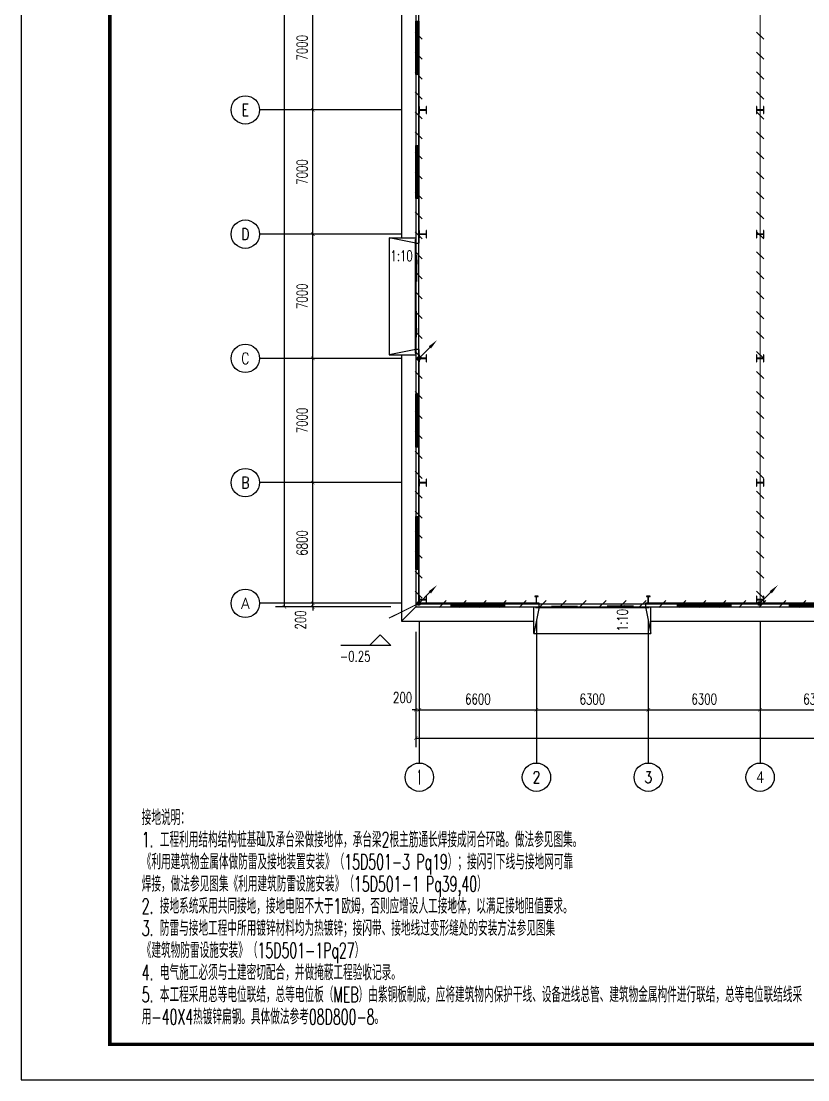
# Model space of a CAD drawing. Extents: x -417156 to 1571408, y 205758 to 1045562.
# Drawn here: x 1403208 to 1447523, y 867803 to 927454 of the extents above; entities that cross this region are included whole.
import ezdxf
from ezdxf.enums import TextEntityAlignment as Align

# ---------------------------------------------------------------- set-up
doc = ezdxf.new("R2010")
doc.units = 0
doc.header["$LTSCALE"] = 1000
doc.header["$MEASUREMENT"] = 0
doc.linetypes.add('CENTER2', pattern=[1.14, 0.75, -0.13, 0.13, -0.13])
doc.layers.get('0').update_dxf_attribs({"linetype": 'CONTINUOUS'})
doc.layers.get('DEFPOINTS').update_dxf_attribs({"linetype": 'CONTINUOUS'})
for name, color, linetype in [('AXIS', 3, 'CONTINUOUS'), ('AXIS_TEXT', 7, 'CONTINUOUS'), ('COLUMN', 99, 'CONTINUOUS'), ('DIM_ELEV', 3, 'CONTINUOUS'), ('DIM_SYMB', 3, 'CONTINUOUS'), ('GROUND', 2, 'CONTINUOUS'), ('LWIRE', 4, 'CONTINUOUS'), ('PUB_TEXT', 7, 'CONTINUOUS'), ('PUB_TITLE', 4, 'CONTINUOUS'), ('SHTLN', 4, 'CONTINUOUS'), ('STAIR', 2, 'CONTINUOUS'), ('WALL', 9, 'CONTINUOUS'), ('WINDOW', 99, 'CONTINUOUS'), ('WIRE-接地', 4, 'CONTINUOUS'), ('WIRE-照明', 1, 'CONTINUOUS')]:
    doc.layers.add(name, color=color, linetype=linetype)
doc.styles.add('_TCH_AXIS', font='COMPLEX', dxfattribs={"bigfont": 'GBCBIG'})
doc.styles.add('_TCH_DIM', font='SIMPLEX', dxfattribs={"bigfont": 'GBCBIG'})
doc.styles.add('COMPLEX', font='COMPLEX')
doc.styles.add('DIM_FONT', font='SIMPLEX', dxfattribs={"width": 0.7, "bigfont": 'GBCBIG'})
doc.styles.get("Standard").update_dxf_attribs({"font": 'gbenor.shx', "bigfont": 'gbcbig.shx'})
doc.styles.add('STY53', font='COMPLEX', dxfattribs={"width": 0.6, "bigfont": 'HZTXT'})
doc.dimstyles.new('DIMN200', dxfattribs={"dimscale": 2, "dimtxt": 300, "dimasz": 100, "dimexe": 250, "dimexo": 300, "dimgap": 150, "dimtad": 1, "dimdec": 0, "dimzin": 0, "dimtxsty": 'DIM_FONT', "dimblk": 'ARCHTICK', "dimcen": 0.09, "dimclrt": 7, "dimazin": 3, "dimtfac": 1, "dimtdec": 0, "dimtix": 1, "dimtmove": 0, "dimatfit": 3, "dimtolj": 1, "dimtzin": 0})

# ---------------------------------------------------------------- blocks, each defined once
blk = doc.blocks.new('_AXISO')
blk.add_circle((0, 0), 0.5)
at = {"layer": 'AXIS_TEXT', "style": 'COMPLEX', "width": 1.041667}
blk.add_attdef('A', text='', height=0.56, dxfattribs=at).set_placement((-0.25, -0.28), (0.25, -0.28), align=Align.FIT)
blk = doc.blocks.new('_ARCHTICK')
at = {"color": 0, "linetype": 'BYBLOCK', "const_width": 0.15}
blk.add_lwpolyline([(-0.5, -0.5), (0.5, 0.5)], dxfattribs=at)
blk = doc.blocks.new('*D59')
at = {"layer": 'AXIS', "color": 0}
for p, q in [((236509, 286158), (230009, 286158)), ((230509, 216158), (230509, 286158)), ((236509, 216158), (230009, 216158))]:
    blk.add_line(p, q, dxfattribs=at)
at = {"layer": 'DEFPOINTS', "color": 0}
for p in [(230509, 286158), (237109, 286158), (237109, 216158)]:
    blk.add_point(p, dxfattribs=at)
at = {"layer": 'AXIS', "color": 0, "xscale": 200, "yscale": 200, "zscale": 200}
for p, rotation in [((230509, 286158), 90), ((230509, 216158), 270)]:
    blk.add_blockref('_ARCHTICK', p, dxfattribs=dict(at, rotation=rotation))
at = {"layer": 'AXIS', "color": 7, "insert": (229909, 251158), "char_height": 600, "attachment_point": 5, "rotation": 90, "style": 'DIM_FONT'}
blk.add_mtext('\\A1;70000', dxfattribs=at)
blk = doc.blocks.new('*D60')
at = {"layer": 'AXIS', "color": 0}
for p, q in [((232109, 216358), (232109, 216558)), ((236509, 216358), (231609, 216358)), ((236509, 216158), (231609, 216158)), ((232109, 216158), (232109, 216358)), ((232109, 216158), (232109, 215958))]:
    blk.add_line(p, q, dxfattribs=at)
at = {"layer": 'DEFPOINTS', "color": 0}
for p in [(232109, 216358), (237109, 216358), (237109, 216158)]:
    blk.add_point(p, dxfattribs=at)
at = {"layer": 'AXIS', "color": 0, "xscale": 200, "yscale": 200, "zscale": 200}
for p, rotation in [((232109, 216358), 270), ((232109, 216158), 90)]:
    blk.add_blockref('_ARCHTICK', p, dxfattribs=dict(at, rotation=rotation))
at = {"layer": 'AXIS', "color": 7, "insert": (231419, 215418), "char_height": 600, "attachment_point": 5, "rotation": 90, "style": 'DIM_FONT'}
blk.add_mtext('\\A1;200', dxfattribs=at)
blk = doc.blocks.new('*D61')
at = {"layer": 'AXIS', "color": 0}
for p, q in [((236509, 223158), (231609, 223158)), ((232109, 216358), (232109, 223158)), ((236509, 216358), (231609, 216358))]:
    blk.add_line(p, q, dxfattribs=at)
at = {"layer": 'DEFPOINTS', "color": 0}
for p in [(232109, 223158), (237109, 223158), (237109, 216358)]:
    blk.add_point(p, dxfattribs=at)
at = {"layer": 'AXIS', "color": 0, "xscale": 200, "yscale": 200, "zscale": 200}
for p, rotation in [((232109, 223158), 90), ((232109, 216358), 270)]:
    blk.add_blockref('_ARCHTICK', p, dxfattribs=dict(at, rotation=rotation))
at = {"layer": 'AXIS', "color": 7, "insert": (231509, 219758), "char_height": 600, "attachment_point": 5, "rotation": 90, "style": 'DIM_FONT'}
blk.add_mtext('\\A1;6800', dxfattribs=at)
blk = doc.blocks.new('*D62')
at = {"layer": 'AXIS', "color": 0}
for p, q in [((236509, 230158), (231609, 230158)), ((232109, 223158), (232109, 230158)), ((236509, 223158), (231609, 223158))]:
    blk.add_line(p, q, dxfattribs=at)
at = {"layer": 'DEFPOINTS', "color": 0}
for p in [(232109, 230158), (237109, 230158), (237109, 223158)]:
    blk.add_point(p, dxfattribs=at)
at = {"layer": 'AXIS', "color": 0, "xscale": 200, "yscale": 200, "zscale": 200}
for p, rotation in [((232109, 230158), 90), ((232109, 223158), 270)]:
    blk.add_blockref('_ARCHTICK', p, dxfattribs=dict(at, rotation=rotation))
at = {"layer": 'AXIS', "color": 7, "insert": (231509, 226658), "char_height": 600, "attachment_point": 5, "rotation": 90, "style": 'DIM_FONT'}
blk.add_mtext('\\A1;7000', dxfattribs=at)
blk = doc.blocks.new('*D63')
at = {"layer": 'AXIS', "color": 0}
for p, q in [((236509, 237158), (231609, 237158)), ((232109, 230158), (232109, 237158)), ((236509, 230158), (231609, 230158))]:
    blk.add_line(p, q, dxfattribs=at)
at = {"layer": 'DEFPOINTS', "color": 0}
for p in [(232109, 237158), (237109, 237158), (237109, 230158)]:
    blk.add_point(p, dxfattribs=at)
at = {"layer": 'AXIS', "color": 0, "xscale": 200, "yscale": 200, "zscale": 200}
for p, rotation in [((232109, 237158), 90), ((232109, 230158), 270)]:
    blk.add_blockref('_ARCHTICK', p, dxfattribs=dict(at, rotation=rotation))
at = {"layer": 'AXIS', "color": 7, "insert": (231509, 233658), "char_height": 600, "attachment_point": 5, "rotation": 90, "style": 'DIM_FONT'}
blk.add_mtext('\\A1;7000', dxfattribs=at)
blk = doc.blocks.new('*D64')
at = {"layer": 'AXIS', "color": 0}
for p, q in [((236509, 244158), (231609, 244158)), ((232109, 237158), (232109, 244158)), ((236509, 237158), (231609, 237158))]:
    blk.add_line(p, q, dxfattribs=at)
at = {"layer": 'DEFPOINTS', "color": 0}
for p in [(232109, 244158), (237109, 244158), (237109, 237158)]:
    blk.add_point(p, dxfattribs=at)
at = {"layer": 'AXIS', "color": 0, "xscale": 200, "yscale": 200, "zscale": 200}
for p, rotation in [((232109, 244158), 90), ((232109, 237158), 270)]:
    blk.add_blockref('_ARCHTICK', p, dxfattribs=dict(at, rotation=rotation))
at = {"layer": 'AXIS', "color": 7, "insert": (231509, 240658), "char_height": 600, "attachment_point": 5, "rotation": 90, "style": 'DIM_FONT'}
blk.add_mtext('\\A1;7000', dxfattribs=at)
blk = doc.blocks.new('*D65')
at = {"layer": 'AXIS', "color": 0}
for p, q in [((236509, 251158), (231609, 251158)), ((232109, 244158), (232109, 251158)), ((236509, 244158), (231609, 244158))]:
    blk.add_line(p, q, dxfattribs=at)
at = {"layer": 'DEFPOINTS', "color": 0}
for p in [(232109, 251158), (237109, 251158), (237109, 244158)]:
    blk.add_point(p, dxfattribs=at)
at = {"layer": 'AXIS', "color": 0, "xscale": 200, "yscale": 200, "zscale": 200}
for p, rotation in [((232109, 251158), 90), ((232109, 244158), 270)]:
    blk.add_blockref('_ARCHTICK', p, dxfattribs=dict(at, rotation=rotation))
at = {"layer": 'AXIS', "color": 7, "insert": (231509, 247658), "char_height": 600, "attachment_point": 5, "rotation": 90, "style": 'DIM_FONT'}
blk.add_mtext('\\A1;7000', dxfattribs=at)
blk = doc.blocks.new('$WINLIB2D$00000001')
for p, q in [((-0.5, 0.5), (0.5, 0.5)), ((-0.5, 0.5), (-0.5, -0.5)), ((0.5, -0.5), (0.5, 0.5)), ((0.5, 0.167), (-0.5, 0.167)), ((0.5, -0.167), (-0.5, -0.167)), ((-0.5, -0.5), (0.5, -0.5))]:
    blk.add_line(p, q)
blk = doc.blocks.new('$DORLIB2D$00000130')
at = {"color": 0, "linetype": 'CONTINUOUS'}
for p, q in [((-0.5333, 0.6601), (-0.5333, 0.5127)), ((0, 0.6601), (-0.5333, 0.6601)), ((0, 0.5127), (0, 0.6601)), ((0.5333, 0.6601), (0, 0.6601)), ((0.5333, 0.6601), (0.5333, 0.5127)), ((0, 0.5127), (-0.5333, 0.5127)), ((0.5333, 0.5127), (0, 0.5127)), ((-0.3853, 0.2694), (-0.1396, 0.2694)), ((-0.3853, 0.2694), (-0.2999, 0.2144)), ((-0.2999, 0.2144), (-0.2999, 0.2694)), ((0.3853, 0.2694), (0.1396, 0.2694)), ((0.2999, 0.2144), (0.2999, 0.2694)), ((0.3853, 0.2694), (0.2999, 0.2144))]:
    blk.add_line(p, q, dxfattribs=at)
blk = doc.blocks.new('*D85')
at = {"layer": 'AXIS', "color": 0}
for p, q in [((237909, 214758), (237909, 208258)), ((352309, 214758), (352309, 208258)), ((237909, 208758), (352309, 208758))]:
    blk.add_line(p, q, dxfattribs=at)
at = {"layer": 'DEFPOINTS', "color": 0}
for p in [(237909, 215358), (352309, 215358), (352309, 208758)]:
    blk.add_point(p, dxfattribs=at)
at = {"layer": 'AXIS', "color": 0, "xscale": 200, "yscale": 200, "zscale": 200, "rotation": 180}
blk.add_blockref('_ARCHTICK', (237909, 208758), dxfattribs=at)
at = {"layer": 'AXIS', "color": 0, "xscale": 200, "yscale": 200, "zscale": 200}
blk.add_blockref('_ARCHTICK', (352309, 208758), dxfattribs=at)
at = {"layer": 'AXIS', "color": 7, "insert": (295109, 209358), "char_height": 600, "attachment_point": 5, "style": 'DIM_FONT'}
blk.add_mtext('\\A1;114400', dxfattribs=at)
blk = doc.blocks.new('*D86')
at = {"layer": 'AXIS', "color": 0}
for p, q in [((237909, 214758), (237909, 209858)), ((238109, 214758), (238109, 209858)), ((237909, 210358), (237709, 210358)), ((237909, 210358), (238109, 210358)), ((238109, 210358), (238309, 210358))]:
    blk.add_line(p, q, dxfattribs=at)
at = {"layer": 'DEFPOINTS', "color": 0}
for p in [(237909, 215358), (238109, 215358), (238109, 210358)]:
    blk.add_point(p, dxfattribs=at)
at = {"layer": 'AXIS', "color": 0, "xscale": 200, "yscale": 200, "zscale": 200}
blk.add_blockref('_ARCHTICK', (237909, 210358), dxfattribs=at)
at = {"layer": 'AXIS', "color": 0, "xscale": 200, "yscale": 200, "zscale": 200, "rotation": 180}
blk.add_blockref('_ARCHTICK', (238109, 210358), dxfattribs=at)
at = {"layer": 'AXIS', "color": 7, "insert": (237169, 211048), "char_height": 600, "attachment_point": 5, "style": 'DIM_FONT'}
blk.add_mtext('\\A1;200', dxfattribs=at)
blk = doc.blocks.new('*D87')
at = {"layer": 'AXIS', "color": 0}
for p, q in [((238109, 214758), (238109, 209858)), ((244709, 214758), (244709, 209858)), ((238109, 210358), (244709, 210358))]:
    blk.add_line(p, q, dxfattribs=at)
at = {"layer": 'DEFPOINTS', "color": 0}
for p in [(238109, 215358), (244709, 215358), (244709, 210358)]:
    blk.add_point(p, dxfattribs=at)
at = {"layer": 'AXIS', "color": 0, "xscale": 200, "yscale": 200, "zscale": 200, "rotation": 180}
blk.add_blockref('_ARCHTICK', (238109, 210358), dxfattribs=at)
at = {"layer": 'AXIS', "color": 0, "xscale": 200, "yscale": 200, "zscale": 200}
blk.add_blockref('_ARCHTICK', (244709, 210358), dxfattribs=at)
at = {"layer": 'AXIS', "color": 7, "insert": (241409, 210958), "char_height": 600, "attachment_point": 5, "style": 'DIM_FONT'}
blk.add_mtext('\\A1;6600', dxfattribs=at)
blk = doc.blocks.new('*D88')
at = {"layer": 'AXIS', "color": 0}
for p, q in [((244709, 214758), (244709, 209858)), ((251009, 214758), (251009, 209858)), ((244709, 210358), (251009, 210358))]:
    blk.add_line(p, q, dxfattribs=at)
at = {"layer": 'DEFPOINTS', "color": 0}
for p in [(244709, 215358), (251009, 215358), (251009, 210358)]:
    blk.add_point(p, dxfattribs=at)
at = {"layer": 'AXIS', "color": 0, "xscale": 200, "yscale": 200, "zscale": 200, "rotation": 180}
blk.add_blockref('_ARCHTICK', (244709, 210358), dxfattribs=at)
at = {"layer": 'AXIS', "color": 0, "xscale": 200, "yscale": 200, "zscale": 200}
blk.add_blockref('_ARCHTICK', (251009, 210358), dxfattribs=at)
at = {"layer": 'AXIS', "color": 7, "insert": (247859, 210958), "char_height": 600, "attachment_point": 5, "style": 'DIM_FONT'}
blk.add_mtext('\\A1;6300', dxfattribs=at)
blk = doc.blocks.new('*D89')
at = {"layer": 'AXIS', "color": 0}
for p, q in [((251009, 214758), (251009, 209858)), ((257309, 214758), (257309, 209858)), ((251009, 210358), (257309, 210358))]:
    blk.add_line(p, q, dxfattribs=at)
at = {"layer": 'DEFPOINTS', "color": 0}
for p in [(251009, 215358), (257309, 215358), (257309, 210358)]:
    blk.add_point(p, dxfattribs=at)
at = {"layer": 'AXIS', "color": 0, "xscale": 200, "yscale": 200, "zscale": 200, "rotation": 180}
blk.add_blockref('_ARCHTICK', (251009, 210358), dxfattribs=at)
at = {"layer": 'AXIS', "color": 0, "xscale": 200, "yscale": 200, "zscale": 200}
blk.add_blockref('_ARCHTICK', (257309, 210358), dxfattribs=at)
at = {"layer": 'AXIS', "color": 7, "insert": (254159, 210958), "char_height": 600, "attachment_point": 5, "style": 'DIM_FONT'}
blk.add_mtext('\\A1;6300', dxfattribs=at)
blk = doc.blocks.new('*D90')
at = {"layer": 'AXIS', "color": 0}
for p, q in [((257309, 214758), (257309, 209858)), ((263609, 214758), (263609, 209858)), ((257309, 210358), (263609, 210358))]:
    blk.add_line(p, q, dxfattribs=at)
at = {"layer": 'DEFPOINTS', "color": 0}
for p in [(257309, 215358), (263609, 215358), (263609, 210358)]:
    blk.add_point(p, dxfattribs=at)
at = {"layer": 'AXIS', "color": 0, "xscale": 200, "yscale": 200, "zscale": 200, "rotation": 180}
blk.add_blockref('_ARCHTICK', (257309, 210358), dxfattribs=at)
at = {"layer": 'AXIS', "color": 0, "xscale": 200, "yscale": 200, "zscale": 200}
blk.add_blockref('_ARCHTICK', (263609, 210358), dxfattribs=at)
at = {"layer": 'AXIS', "color": 7, "insert": (260459, 210958), "char_height": 600, "attachment_point": 5, "style": 'DIM_FONT'}
blk.add_mtext('\\A1;6300', dxfattribs=at)
blk = doc.blocks.new('$TELECSYS$00000008')
blk.add_line((0.4, 0.4), (-0.4, -0.4))
blk = doc.blocks.new('$TELECSYS$00000079')
for p, q in [((0.7, 0.7), (0, 0)), ((0.104, 0.104), (0.104, 0.104)), ((-0.104, -0.104), (-0.104, -0.104))]:
    blk.add_line(p, q)
at = {"const_width": 0.142}
blk.add_lwpolyline([(-0.071, 0, 1), (0.071, 0, 1)], format="xyb", close=True, dxfattribs=at)
blk.add_solid([(0.63, 0.77), (0.77, 0.63), (1.15, 1.15)])
at = {"width": 0.8, "flags": 9}
blk.add_attdef('A', (0, 0), '', height=0.00002, dxfattribs=at)
blk = doc.blocks.new('E22')
at = {"layer": 'AXIS', "color": 8}
for p, q in [((237109, 244157.7), (229109, 244157.7)), ((237109, 237157.7), (229109, 237157.7)), ((237109, 230157.7), (229109, 230157.7)), ((237109, 223157.7), (229109, 223157.7)), ((237109, 216357.7), (229109, 216357.7)), ((238109, 215357.7), (238109, 207357.7)), ((244709, 215357.7), (244709, 207357.7)), ((251009, 215357.7), (251009, 207357.7)), ((257309, 215357.7), (257309, 207357.7))]:
    blk.add_line(p, q, dxfattribs=at)
at = {"layer": 'COLUMN', "color": 8}
for p, q in [((238125, 244357.7), (238109, 244357.7)), ((238109, 244357.7), (238109, 243957.7)), ((238125, 244162.7), (238125, 244357.7)), ((238493, 244162.7), (238125, 244162.7)), ((238125, 244152.7), (238493, 244152.7)), ((238125, 243957.7), (238125, 244152.7)), ((238509, 244357.7), (238493, 244357.7)), ((238493, 244357.7), (238493, 244162.7)), ((238493, 244152.7), (238493, 243957.7)), ((238509, 243957.7), (238509, 244357.7)), ((257125, 244357.7), (257109, 244357.7)), ((257109, 244357.7), (257109, 243957.7)), ((257125, 244162.7), (257125, 244357.7)), ((257493, 244162.7), (257125, 244162.7)), ((257125, 244152.7), (257493, 244152.7)), ((257125, 243957.7), (257125, 244152.7)), ((257509, 244357.7), (257493, 244357.7)), ((257493, 244357.7), (257493, 244162.7)), ((257493, 244152.7), (257493, 243957.7)), ((257509, 243957.7), (257509, 244357.7)), ((238109, 243957.7), (238125, 243957.7)), ((238493, 243957.7), (238509, 243957.7)), ((257109, 243957.7), (257125, 243957.7)), ((257493, 243957.7), (257509, 243957.7)), ((238125, 237357.7), (238109, 237357.7)), ((238109, 237357.7), (238109, 236957.7)), ((238109, 236957.7), (238125, 236957.7)), ((238125, 237162.7), (238125, 237357.7)), ((238493, 237162.7), (238125, 237162.7)), ((238125, 237152.7), (238493, 237152.7)), ((238125, 236957.7), (238125, 237152.7)), ((238509, 237357.7), (238493, 237357.7)), ((238493, 237357.7), (238493, 237162.7)), ((238493, 237152.7), (238493, 236957.7)), ((238493, 236957.7), (238509, 236957.7)), ((238509, 236957.7), (238509, 237357.7)), ((257125, 237357.7), (257109, 237357.7)), ((257109, 237357.7), (257109, 236957.7)), ((257109, 236957.7), (257125, 236957.7)), ((257125, 237162.7), (257125, 237357.7)), ((257493, 237162.7), (257125, 237162.7)), ((257125, 237152.7), (257493, 237152.7)), ((257125, 236957.7), (257125, 237152.7)), ((257509, 237357.7), (257493, 237357.7)), ((257493, 237357.7), (257493, 237162.7)), ((257493, 237152.7), (257493, 236957.7)), ((257493, 236957.7), (257509, 236957.7)), ((257509, 236957.7), (257509, 237357.7)), ((238125, 230357.7), (238109, 230357.7)), ((238109, 230357.7), (238109, 229957.7)), ((238125, 230162.7), (238125, 230357.7)), ((238509, 230357.7), (238493, 230357.7)), ((238493, 230357.7), (238493, 230162.7)), ((238509, 229957.7), (238509, 230357.7)), ((257125, 230357.7), (257109, 230357.7)), ((257109, 230357.7), (257109, 229957.7)), ((257125, 230162.7), (257125, 230357.7)), ((257509, 230357.7), (257493, 230357.7)), ((257493, 230357.7), (257493, 230162.7)), ((257509, 229957.7), (257509, 230357.7)), ((238109, 229957.7), (238125, 229957.7)), ((238493, 230162.7), (238125, 230162.7)), ((238125, 230152.7), (238493, 230152.7)), ((238125, 229957.7), (238125, 230152.7)), ((238493, 230152.7), (238493, 229957.7)), ((238493, 229957.7), (238509, 229957.7)), ((257109, 229957.7), (257125, 229957.7)), ((257493, 230162.7), (257125, 230162.7)), ((257125, 230152.7), (257493, 230152.7)), ((257125, 229957.7), (257125, 230152.7)), ((257493, 230152.7), (257493, 229957.7)), ((257493, 229957.7), (257509, 229957.7)), ((238125, 223357.7), (238109, 223357.7)), ((238109, 223357.7), (238109, 222957.7)), ((238125, 223162.7), (238125, 223357.7)), ((238493, 223162.7), (238125, 223162.7)), ((238125, 223152.7), (238493, 223152.7)), ((238125, 222957.7), (238125, 223152.7)), ((238509, 223357.7), (238493, 223357.7)), ((238493, 223357.7), (238493, 223162.7)), ((238493, 223152.7), (238493, 222957.7)), ((238509, 222957.7), (238509, 223357.7)), ((257125, 223357.7), (257109, 223357.7)), ((257109, 223357.7), (257109, 222957.7)), ((257125, 223162.7), (257125, 223357.7)), ((257493, 223162.7), (257125, 223162.7)), ((257125, 223152.7), (257493, 223152.7)), ((257125, 222957.7), (257125, 223152.7)), ((257509, 223357.7), (257493, 223357.7)), ((257493, 223357.7), (257493, 223162.7)), ((257493, 223152.7), (257493, 222957.7)), ((257509, 222957.7), (257509, 223357.7)), ((238109, 222957.7), (238125, 222957.7)), ((238493, 222957.7), (238509, 222957.7)), ((257109, 222957.7), (257125, 222957.7)), ((257493, 222957.7), (257509, 222957.7)), ((238125, 216757.7), (238109, 216757.7)), ((238109, 216757.7), (238109, 216357.7)), ((238125, 216562.7), (238125, 216757.7)), ((238493, 216562.7), (238125, 216562.7)), ((238125, 216552.7), (238493, 216552.7)), ((238125, 216357.7), (238125, 216552.7)), ((238509, 216757.7), (238493, 216757.7)), ((238493, 216757.7), (238493, 216562.7)), ((238493, 216552.7), (238493, 216357.7)), ((238509, 216357.7), (238509, 216757.7)), ((244809, 216757.7), (244609, 216757.7)), ((244609, 216757.7), (244609, 216747.7)), ((244609, 216747.7), (244696.8, 216747.7)), ((244696.8, 216747.7), (244701.8, 216742.7)), ((244701.8, 216742.7), (244701.8, 216372.7)), ((244707.8, 216742.7), (244712.8, 216747.7)), ((244707.8, 216372.7), (244707.8, 216742.7)), ((244712.8, 216747.7), (244809, 216747.7)), ((244809, 216747.7), (244809, 216757.7)), ((251109, 216757.7), (250909, 216757.7)), ((250909, 216757.7), (250909, 216747.7)), ((250909, 216747.7), (250996.8, 216747.7)), ((250996.8, 216747.7), (251001.8, 216742.7)), ((251001.8, 216742.7), (251001.8, 216372.7)), ((251007.8, 216742.7), (251012.8, 216747.7)), ((251007.8, 216372.7), (251007.8, 216742.7)), ((251012.8, 216747.7), (251109, 216747.7)), ((251109, 216747.7), (251109, 216757.7)), ((257125, 216757.7), (257109, 216757.7)), ((257109, 216757.7), (257109, 216357.7)), ((257125, 216562.7), (257125, 216757.7)), ((257493, 216562.7), (257125, 216562.7)), ((257125, 216552.7), (257493, 216552.7)), ((257125, 216357.7), (257125, 216552.7)), ((257509, 216757.7), (257493, 216757.7)), ((257493, 216757.7), (257493, 216562.7)), ((257493, 216552.7), (257493, 216357.7)), ((257509, 216357.7), (257509, 216757.7)), ((238109, 216357.7), (238125, 216357.7)), ((238493, 216357.7), (238509, 216357.7)), ((244696.8, 216367.7), (244609, 216367.7)), ((244609, 216367.7), (244609, 216357.7)), ((244609, 216357.7), (244809, 216357.7)), ((244701.8, 216372.7), (244696.8, 216367.7)), ((244712.8, 216367.7), (244707.8, 216372.7)), ((244809, 216367.7), (244712.8, 216367.7)), ((244809, 216357.7), (244809, 216367.7)), ((250996.8, 216367.7), (250909, 216367.7)), ((250909, 216367.7), (250909, 216357.7)), ((250909, 216357.7), (251109, 216357.7)), ((251001.8, 216372.7), (250996.8, 216367.7)), ((251012.8, 216367.7), (251007.8, 216372.7)), ((251109, 216367.7), (251012.8, 216367.7)), ((251109, 216357.7), (251109, 216367.7)), ((257109, 216357.7), (257125, 216357.7)), ((257493, 216357.7), (257509, 216357.7))]:
    blk.add_line(p, q, dxfattribs=at)
at = {"layer": 'DIM_ELEV', "color": 8}
for p, q in [((235909.3, 214581.9), (235309.3, 213981.9)), ((235909.3, 214581.9), (236509.3, 213981.9)), ((236509.3, 213981.9), (233696.4, 213981.9))]:
    blk.add_line(p, q, dxfattribs=at)
at = {"layer": 'DIM_SYMB', "color": 8}
for points in [[(237681.9, 235427.8, 0, 0, 0), (237101.3, 235427.8, 160, 0, 0), (236501.3, 235427.8, 0, 0, 0)], [(250058.1, 215957.4, 0, 0, 0), (250058.1, 215425.6, 160, 0, 0), (250058.1, 214825.6, 0, 0, 0)]]:
    blk.add_lwpolyline(points, format="xyseb", dxfattribs=at)
at = {"layer": 'GROUND', "color": 8}
for p, q in [((237109, 265357.7), (237109, 236957.7)), ((237909, 265357.7), (237909, 236957.7)), ((237109, 230357.7), (237109, 215357.7)), ((237909, 230357.7), (237909, 216157.7)), ((237909, 216157.7), (237109, 215357.7)), ((237909, 216157.7), (244558.8, 216157.7)), ((251158.8, 216157.7), (263458.8, 216157.7)), ((237109, 215357.7), (244558.8, 215357.7)), ((251158.8, 215357.7), (263458.8, 215357.7))]:
    blk.add_line(p, q, dxfattribs=at)
at = {"layer": 'STAIR', "color": 8}
for p, q in [((236409, 236957.7), (236409, 230357.7)), ((236409, 236957.7), (237909, 236957.7)), ((237909, 236657.7), (236409, 236957.7)), ((237909, 236957.7), (237909, 230357.7)), ((237909, 230657.7), (236409, 230357.7)), ((236409, 230357.7), (237909, 230357.7)), ((244558.8, 214657.7), (244558.8, 216157.7)), ((244558.8, 216157.7), (251158.8, 216157.7)), ((244858.8, 216157.7), (244558.8, 214657.7)), ((250858.8, 216157.7), (251158.8, 214657.7)), ((251158.8, 214657.7), (251158.8, 216157.7)), ((244558.8, 214657.7), (251158.8, 214657.7))]:
    blk.add_line(p, q, dxfattribs=at)
at = {"layer": 'WALL', "color": 8}
for p, q in [((238109, 246157.7), (237909, 246157.7)), ((237909, 246157.7), (237909, 244157.7)), ((238109, 244357.7), (238109, 246157.7)), ((237909, 244157.7), (237909, 242157.7)), ((238109, 242157.7), (238109, 243957.7)), ((237909, 242157.7), (238109, 242157.7)), ((238109, 239157.7), (237909, 239157.7)), ((237909, 239157.7), (237909, 237157.7)), ((238109, 237357.7), (238109, 239157.7)), ((237909, 237157.7), (237909, 236657.7)), ((238109, 236657.7), (238109, 236957.7)), ((237909, 236657.7), (238109, 236657.7)), ((238109, 230657.7), (237909, 230657.7)), ((237909, 230657.7), (237909, 230157.7)), ((238109, 230357.7), (238109, 230657.7)), ((237909, 230157.7), (237909, 228157.7)), ((238109, 228157.7), (238109, 229957.7)), ((237909, 228157.7), (238109, 228157.7)), ((238109, 225157.7), (237909, 225157.7)), ((237909, 225157.7), (237909, 223157.7)), ((238109, 223357.7), (238109, 225157.7)), ((237909, 223157.7), (237909, 221257.7)), ((238109, 221257.7), (238109, 222957.7)), ((237909, 221257.7), (238109, 221257.7)), ((238109, 218257.7), (237909, 218257.7)), ((237909, 218257.7), (237909, 216157.7)), ((238109, 216757.7), (238109, 218257.7)), ((237909, 216157.7), (239909, 216157.7)), ((238493, 216357.7), (238125, 216357.7)), ((239909, 216357.7), (238509, 216357.7)), ((239909, 216157.7), (239909, 216357.7)), ((244609, 216357.7), (242909, 216357.7)), ((242909, 216357.7), (242909, 216157.7)), ((242909, 216157.7), (244709, 216157.7)), ((244709, 216157.7), (244858.8, 216157.7)), ((244858.8, 216357.7), (244809, 216357.7)), ((244858.8, 216157.7), (244858.8, 216357.7)), ((250909, 216357.7), (250858.8, 216357.7)), ((250858.8, 216357.7), (250858.8, 216157.7)), ((250858.8, 216157.7), (251009, 216157.7)), ((251009, 216157.7), (252659, 216157.7)), ((252659, 216357.7), (251109, 216357.7)), ((252659, 216157.7), (252659, 216357.7)), ((258959, 216357.7), (255659, 216357.7)), ((255659, 216357.7), (255659, 216157.7)), ((255659, 216157.7), (258959, 216157.7)), ((258959, 216157.7), (258959, 216357.7))]:
    blk.add_line(p, q, dxfattribs=at)
at = {"layer": 'AXIS', "color": 8}
ref = blk.add_blockref('_AXISO', (228309, 244157.7), dxfattribs=dict(at, xscale=1600, yscale=1600, zscale=1600))
ref.add_attrib('A', 'E', dxfattribs={"layer": 'AXIS_TEXT', "color": 8, "height": 674.8, "style": '_TCH_AXIS', "width": 0.8125}).set_placement((228100.1, 243820.4), (228517.8, 243820.4), align=Align.FIT)
ref = blk.add_blockref('_AXISO', (228309, 237157.7), dxfattribs=dict(at, xscale=1600, yscale=1600, zscale=1600))
ref.add_attrib('A', 'D', dxfattribs={"layer": 'AXIS_TEXT', "color": 8, "height": 657.6, "style": '_TCH_AXIS', "width": 0.823529}).set_placement((228089.8, 236829), (228528.2, 236829), align=Align.FIT)
ref = blk.add_blockref('_AXISO', (228309, 230157.7), dxfattribs=dict(at, xscale=1600, yscale=1600, zscale=1600))
ref.add_attrib('A', 'C', dxfattribs={"layer": 'AXIS_TEXT', "color": 8, "height": 641, "style": '_TCH_AXIS'}).set_placement((228080.1, 229837.2), (228537.9, 229837.2), align=Align.FIT)
ref = blk.add_blockref('_AXISO', (228309, 223157.7), dxfattribs=dict(at, xscale=1600, yscale=1600, zscale=1600))
ref.add_attrib('A', 'B', dxfattribs={"layer": 'AXIS_TEXT', "color": 8, "height": 657.6, "style": '_TCH_AXIS', "width": 0.823529}).set_placement((228089.8, 222829), (228528.2, 222829), align=Align.FIT)
ref = blk.add_blockref('_AXISO', (228309, 216357.7), dxfattribs=dict(at, xscale=1600, yscale=1600, zscale=1600))
ref.add_attrib('A', 'A', dxfattribs={"layer": 'AXIS_TEXT', "color": 8, "height": 625, "style": '_TCH_AXIS', "width": 0.888889}).set_placement((228070.9, 216045.2), (228547.1, 216045.2), align=Align.FIT)
ref = blk.add_blockref('_AXISO', (238109, 206557.7), dxfattribs=dict(at, xscale=1600, yscale=1600, zscale=1600))
ref.add_attrib('A', '1', dxfattribs={"layer": 'AXIS_TEXT', "color": 8, "height": 832.5, "style": '_TCH_AXIS', "width": 0.555556}).set_placement((238009.9, 206141.5), (238208.1, 206141.5), align=Align.FIT)
ref = blk.add_blockref('_AXISO', (244709, 206557.7), dxfattribs=dict(at, xscale=1600, yscale=1600, zscale=1600))
ref.add_attrib('A', '2', dxfattribs={"layer": 'AXIS_TEXT', "color": 8, "height": 657.6, "style": '_TCH_AXIS'}).set_placement((244489.8, 206229), (244928.2, 206229), align=Align.FIT)
ref = blk.add_blockref('_AXISO', (251009, 206557.7), dxfattribs=dict(at, xscale=1600, yscale=1600, zscale=1600))
ref.add_attrib('A', '3', dxfattribs={"layer": 'AXIS_TEXT', "color": 8, "height": 657.6, "style": '_TCH_AXIS'}).set_placement((250789.8, 206229), (251228.2, 206229), align=Align.FIT)
ref = blk.add_blockref('_AXISO', (257309, 206557.7), dxfattribs=dict(at, xscale=1600, yscale=1600, zscale=1600))
ref.add_attrib('A', '4', dxfattribs={"layer": 'AXIS_TEXT', "color": 8, "height": 641, "style": '_TCH_AXIS', "width": 0.9375}).set_placement((257080.1, 206237.2), (257537.9, 206237.2), align=Align.FIT)
at = {"layer": 'WINDOW', "color": 8, "rotation": 270}
for name, p, xscale, yscale, zscale in [('$WINLIB2D$00000001', (238009, 247657.7), -3000, 200, -3000), ('$WINLIB2D$00000001', (238009, 240657.7), -3000, 200, -3000), ('$DORLIB2D$00000130', (238009, 233657.7), -6000, -200, -6000), ('$WINLIB2D$00000001', (238009, 226657.7), -3000, 200, -3000), ('$WINLIB2D$00000001', (238009, 219757.7), -3000, 200, -3000)]:
    blk.add_blockref(name, p, dxfattribs=dict(at, xscale=xscale, yscale=yscale, zscale=zscale))
at = {"layer": 'WINDOW', "color": 8}
for name, p, xscale, yscale, zscale in [('$WINLIB2D$00000001', (241409, 216257.7), -3000, 200, -3000), ('$DORLIB2D$00000130', (247858.8, 216257.7), -6000, -200, -6000), ('$WINLIB2D$00000001', (254159, 216257.7), -3000, 200, -3000), ('$WINLIB2D$00000001', (260459, 216257.7), -3000, 200, -3000)]:
    blk.add_blockref(name, p, dxfattribs=dict(at, xscale=xscale, yscale=yscale, zscale=zscale))
at = {"layer": 'PUB_TEXT', "color": 8, "style": '_TCH_DIM', "width": 0.705882}
blk.add_text('1:10', height=595, dxfattribs=at).set_placement((236481.6, 235637.8))
blk.add_text('1:10', height=595, rotation=90, dxfattribs=at).set_placement((249848.1, 214781.5))
at = {"layer": 'PUB_TEXT', "color": 7, "style": '_TCH_DIM', "width": 0.705882}
blk.add_text('-0.25', height=595, dxfattribs=at).set_placement((233636.4, 213071.9))
at = {"layer": 'AXIS', "color": 8}
for p1, p2, distance, picture, middle in [((237109, 216157.7), (237109, 286157.7), 6600, '*D59', (229909, 251157.7)), ((237109, 244157.7), (237109, 251157.7), 5000, '*D65', (231509, 247657.7)), ((237109, 237157.7), (237109, 244157.7), 5000, '*D64', (231509, 240657.7)), ((237109, 230157.7), (237109, 237157.7), 5000, '*D63', (231509, 233657.7)), ((237109, 223157.7), (237109, 230157.7), 5000, '*D62', (231509, 226657.7)), ((237109, 216357.7), (237109, 223157.7), 5000, '*D61', (231509, 219757.7)), ((237909, 215357.7), (352309, 215357.7), -6600, '*D85', (295109, 209357.7)), ((238109, 215357.7), (244709, 215357.7), -5000, '*D87', (241409, 210957.7)), ((244709, 215357.7), (251009, 215357.7), -5000, '*D88', (247859, 210957.7)), ((251009, 215357.7), (257309, 215357.7), -5000, '*D89', (254159, 210957.7)), ((257309, 215357.7), (263609, 215357.7), -5000, '*D90', (260459, 210957.7))]:
    dim = blk.add_aligned_dim(p1=p1, p2=p2, distance=distance, dimstyle='DIMN200', dxfattribs=at)
    dim.commit()
    dim.dimension.update_dxf_attribs({"geometry": picture, "text_midpoint": middle})
for base, p1, p2, angle, picture, middle in [((232109, 216357.7), (237109, 216157.7), (237109, 216357.7), 90, '*D60', (231419, 215417.7)), ((238109, 210357.7), (237909, 215357.7), (238109, 215357.7), 0, '*D86', (237169, 211047.7))]:
    dim = blk.add_linear_dim(base=base, p1=p1, p2=p2, angle=angle, dimstyle='DIMN200', dxfattribs=at)
    dim.commit()
    dim.dimension.update_dxf_attribs({"geometry": picture, "text_midpoint": middle, "dimtype": 161})

msp = doc.modelspace()

# ---------------------------------------------------------------- linework, layer by layer
at = {"layer": 'PUB_TITLE'}
msp.add_lwpolyline([(1403208, 867803), (1571408, 867803), (1571408, 986603), (1403208, 986603)], close=True, dxfattribs=at)
at = {"layer": 'PUB_TITLE', "const_width": 200}
msp.add_lwpolyline([(1408208, 869803), (1569408, 869803), (1569408, 984603), (1408208, 984603)], close=True, dxfattribs=at)
at = {"layer": 'WIRE-接地', "linetype": 'CENTER2', "const_width": 60}
for points in [[(1425609, 964296), (1539690, 964296), (1539690, 894615), (1425601, 894615), (1425601, 964296)], [(1444836, 894654), (1444836, 964254)], [(1423928, 893817), (1425601, 894643)]]:
    msp.add_lwpolyline(points, dxfattribs=at)

# ---------------------------------------------------------------- block references
msp.add_blockref('E22', (1187527, 678296))
at = {"layer": 'LWIRE', "xscale": 900, "yscale": 900, "zscale": 900}
for p in [(1425601, 908443), (1425601, 894643), (1444801, 894643)]:
    msp.add_blockref('$TELECSYS$00000079', p, dxfattribs=at)
at = {"layer": 'SHTLN', "xscale": 500, "yscale": 500, "zscale": 500}
for p, rotation in [((1425601, 926643), 90), ((1444836, 926641), 90.00000000001334), ((1425601, 925518), 90), ((1444836, 925516), 90.00000000001334), ((1425601, 924393), 90), ((1444836, 924391), 90.00000000001334), ((1425601, 923268), 90), ((1444836, 923266), 90.00000000001334), ((1425601, 922143), 90), ((1444836, 922141), 90.00000000001334), ((1425601, 921018), 90), ((1444836, 921016), 90.00000000001334), ((1425601, 919893), 90), ((1444836, 919891), 90.00000000001334), ((1425601, 918768), 90), ((1444836, 918766), 90.00000000001334), ((1425601, 917643), 90), ((1444836, 917641), 90.00000000001334), ((1425601, 916518), 90), ((1444836, 916516), 90.00000000001334), ((1425601, 915393), 90), ((1444836, 915391), 90.00000000001334), ((1425601, 914268), 90), ((1444836, 914266), 90.00000000001334), ((1425601, 913143), 90), ((1444836, 913141), 90.00000000001334), ((1425601, 912018), 90), ((1444836, 912016), 90.00000000001334), ((1425601, 910893), 90), ((1444836, 910891), 90.00000000001334), ((1425601, 909768), 90), ((1444836, 909766), 90.00000000001334), ((1425601, 908643), 90), ((1444836, 908641), 90.00000000001334), ((1425601, 907518), 90), ((1444836, 907516), 90.00000000001334), ((1425601, 906393), 90), ((1444836, 906391), 90.00000000001334), ((1425601, 905268), 90), ((1444836, 905266), 90.00000000001334), ((1425601, 904143), 90), ((1444836, 904141), 90.00000000001334), ((1425601, 903018), 90), ((1444836, 903016), 90.00000000001334), ((1425601, 901893), 90), ((1444836, 901891), 90.00000000001334), ((1425601, 900768), 90), ((1444836, 900766), 90.00000000001334), ((1425601, 899643), 90), ((1444836, 899641), 90.00000000001334), ((1425601, 898518), 90), ((1444836, 898516), 90.00000000001334), ((1425601, 897393), 90), ((1444836, 897391), 90.00000000001334), ((1425601, 896268), 90), ((1444836, 896266), 90.00000000001334), ((1425601, 895143), 90), ((1426958, 894615), 180), ((1428083, 894615), 180), ((1429208, 894615), 180), ((1430333, 894615), 180), ((1431458, 894615), 180), ((1432583, 894615), 180), ((1433708, 894615), 180), ((1434833, 894615), 180), ((1435958, 894615), 180), ((1437083, 894615), 180), ((1438208, 894615), 180), ((1439333, 894615), 180), ((1440458, 894615), 180), ((1441583, 894615), 180), ((1442708, 894615), 180), ((1443833, 894615), 180), ((1444836, 895141), 90.00000000001334), ((1444958, 894615), 180), ((1446083, 894615), 180), ((1447208, 894615), 180)]:
    msp.add_blockref('$TELECSYS$00000008', p, dxfattribs=dict(at, rotation=rotation))

# ---------------------------------------------------------------- texts
at = {"layer": 'WIRE-照明', "color": 3, "linetype": 'CONTINUOUS', "style": 'STY53', "width": 0.6}
for s, p in [('接地说明：', (1410001, 882151)), ('1. 工程利用结构结构桩基础及承台梁做接地体，承台梁2根主筋通长焊接成闭合环路。做法参见图集。', (1410001, 880904)), ('《利用建筑物金属体做防雷及接地装置安装》（15D501-3 Pq19）；接闪引下线与接地网可靠', (1410001, 879656)), ('焊接，做法参见图集《利用建筑防雷设施安装》（15D501-1 Pq39,40）', (1410001, 878409)), ('2. 接地系统采用共同接地，接地电阻不大于1欧姆，否则应增设人工接地体，以满足接地阻值要求。', (1410001, 877162)), ('3. 防雷与接地工程中所用镀锌材料均为热镀锌；接闪带、接地线过变形缝处的安装方法参见图集', (1410001, 875914)), ('《建筑物防雷设施安装》（15D501-1Pq27）', (1410001, 874667)), ('4. 电气施工必须与土建密切配合，并做掩蔽工程验收记录。', (1410001, 873419)), ('5. 本工程采用总等电位联结，总等电位板（MEB）由紫铜板制成，应将建筑物内保护干线、设备进线总管、建筑物金属构件进行联结，总等电位联结线采', (1410001, 872172)), ('用-40X4热镀锌扁钢。具体做法参考08D800-8。', (1410001, 870925))]:
    msp.add_text(s, height=862.2, dxfattribs=at).set_placement(p)

doc.saveas('drawing.dxf')
